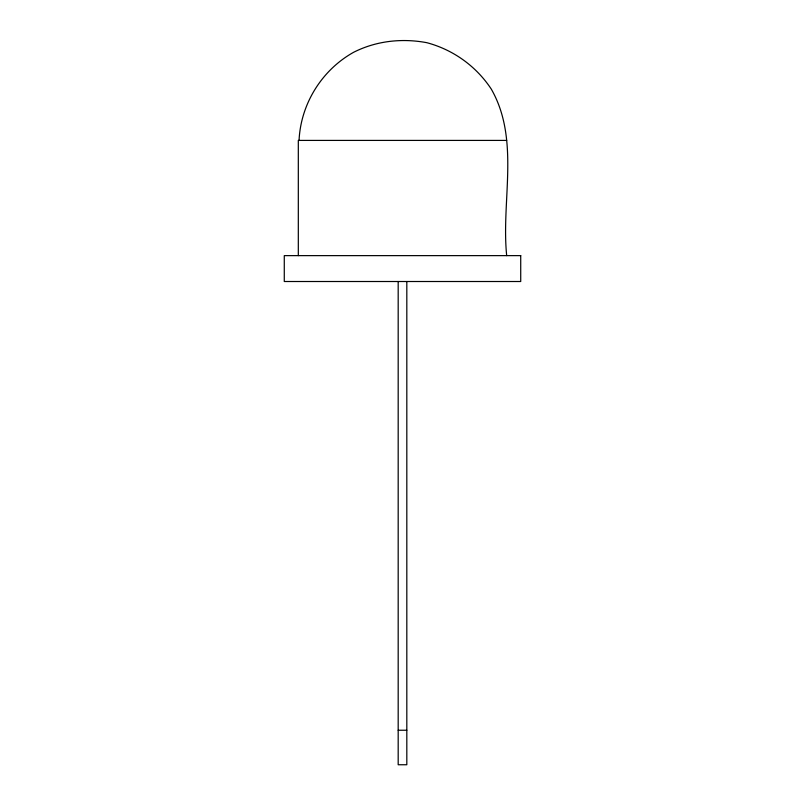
<?xml version="1.0" encoding="UTF-8"?>
<svg xmlns="http://www.w3.org/2000/svg" width="805" height="805" viewBox="0 0 805 805"><rect width="100%" height="100%" fill="white"/><g stroke="black" fill="none" stroke-linecap="round" stroke-linejoin="round"><path stroke-width="1.21" d="M299.058 140.412C300.748 103.946 321.748 70.095 353.606 52.295C376.267 40.824 401.957 38.046 426.801 42.685C453.255 49.739 476.178 66.211 491.261 89.063C520.231 139.637 501.062 200.717 506.687 255.628M506.687 140.412L298.313 140.412L298.313 255.628M398.183 730.236L406.817 730.236M406.817 281.509L406.817 764.75L398.183 764.75L398.183 281.509M520.724 255.628L284.276 255.628L284.276 281.509L520.724 281.509L520.724 255.628"/></g></svg>
